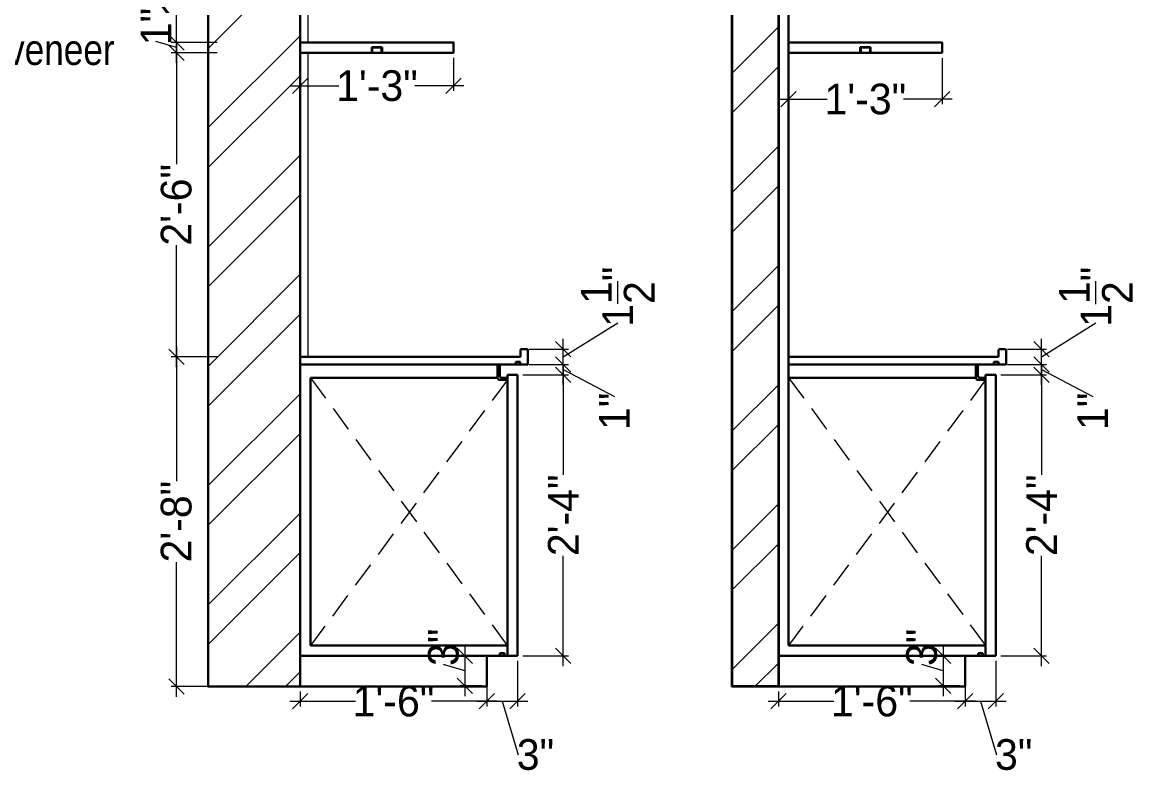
# Model space of a CAD drawing. Header units: millimetres. Extents: x 56222 to 3066687, y -650199 to -121287.
# Drawn here: x 141232.8 to 141341.4, y -185322.5 to -185248.9 of the extents above; entities that cross this region are included whole.
import ezdxf
from ezdxf import colors
from ezdxf.entities.mleader import LeaderData, LeaderLine
from ezdxf.math import Vec2, Vec3

# ---------------------------------------------------------------- set-up
doc = ezdxf.new("R2010")
doc.units = ezdxf.units.MM
doc.header["$MEASUREMENT"] = 0
doc.header["$PDMODE"] = 35
doc.linetypes.add('DASHED', pattern=[0.75, 0.5, -0.25])
doc.linetypes.add('DASHED2', pattern=[0.375, 0.25, -0.125])
doc.layers.get('Defpoints').update_dxf_attribs({"color": 220})
for name, color, linetype, lineweight in [('FIRST FLOOR ( DW_RAIL )', 7, 'Continuous', 9), ('FURNITURE', 32, 'Continuous', 9), ('furniture dimensions', 1, 'DASHED', 0), ('hatch-wall', 8, 'Continuous', 9), ('Labelling', 1, 'Continuous', 25), ('Text', 7, 'Continuous', 15), ('wall', 7, 'Continuous', 30), ('XX~SLAB ( BEAM )~ ( DIM )', 7, 'Continuous', 9)]:
    doc.layers.add(name, color=color, linetype=linetype, lineweight=lineweight)
doc.layers.add('hatch', color=250, linetype='Continuous', lineweight=9, transparency=0.5)
doc.styles.add('century g', font='GOTHIC.TTF')
doc.styles.add('style4', font='ARIALN.TTF')
doc.dimstyles.new('Archana', dxfattribs={"dimtxt": 2, "dimasz": 0.75, "dimexe": 0.5, "dimexo": 0.5, "dimgap": 0, "dimtad": 0, "dimzin": 0, "dimdsep": 46, "dimlunit": 4, "dimtxsty": 'century g', "dimblk": 'OBLIQUE', "dimcen": 0, "dimdle": 1, "dimclrd": 256, "dimclre": 256, "dimclrt": 256, "dimadec": 0, "dimazin": 0, "dimtfac": 1, "dimtofl": 0, "dimtmove": 1, "dimatfit": 3, "dimfxl": 1, "dimfxlon": 1, "dimtolj": 1, "dimtzin": 0, "dimlwd": -1, "dimlwe": -1, "dimarcsym": 0})

# ---------------------------------------------------------------- blocks, each defined once
blk = doc.blocks.new('_Oblique')
at = {"layer": 'wall', "color": 0, "lineweight": -2}
blk.add_line((-0.5, -0.5), (0.5, 0.5), dxfattribs=at)
blk = doc.blocks.new('*D445')
at = {"layer": 'Defpoints', "color": 0, "linetype": 'Continuous', "lineweight": 30, "transparency": 16777216}
for p in [(141281.21, -185283.34, 0.13), (141285.68, -185283.34), (141281.21, -185310.84, 0.13)]:
    blk.add_point(p, dxfattribs=at)
at = {"layer": 'furniture dimensions', "color": 5, "linetype": 'Continuous', "transparency": 16777216}
for p, q in [((141285.68, -185282.34), (141285.68, -185293.14)), ((141281.71, -185283.34), (141286.18, -185283.34)), ((141285.68, -185311.84), (141285.68, -185301.05))]:
    blk.add_line(p, q, dxfattribs=at)
at = {"layer": 'furniture dimensions', "color": 5, "linetype": 'ByBlock', "transparency": 16777216}
blk.add_line((141281.71, -185310.84), (141286.18, -185310.84), dxfattribs=at)
at = {"layer": 'furniture dimensions', "color": 5, "linetype": 'Continuous', "transparency": 16777216, "xscale": 1.5, "yscale": 1.5, "zscale": 1.5}
for p, rotation in [((141285.68, -185283.34), 90), ((141285.68, -185310.84), 270)]:
    blk.add_blockref('_Oblique', p, dxfattribs=dict(at, rotation=rotation))
at = {"layer": 'furniture dimensions', "linetype": 'Continuous', "lineweight": 0, "transparency": 16777216, "insert": (141285.68, -185297.09), "char_height": 3, "attachment_point": 5, "rotation": 90, "style": 'century g'}
blk.add_mtext('\\A1;2\'-4"', dxfattribs=at)
blk = doc.blocks.new('*D446')
at = {"layer": 'Defpoints', "color": 0, "linetype": 'Continuous', "lineweight": 30, "transparency": 16777216}
for p in [(141281.85, -185282.34, 0.13), (141285.68, -185282.34), (141281.21, -185283.34, 0.13)]:
    blk.add_point(p, dxfattribs=at)
at = {"layer": 'furniture dimensions', "color": 5, "linetype": 'Continuous', "transparency": 16777216}
for p, q in [((141282.35, -185282.34), (141286.18, -185282.34)), ((141285.68, -185284.34), (141285.68, -185281.34)), ((141285.68, -185282.84), (141290.68, -185285.47))]:
    blk.add_line(p, q, dxfattribs=at)
at = {"layer": 'furniture dimensions', "color": 5, "linetype": 'ByBlock', "transparency": 16777216}
blk.add_line((141281.71, -185283.34), (141286.18, -185283.34), dxfattribs=at)
at = {"layer": 'furniture dimensions', "color": 5, "linetype": 'Continuous', "transparency": 16777216, "xscale": 1.5, "yscale": 1.5, "zscale": 1.5}
for p, rotation in [((141285.68, -185282.34), 90), ((141285.68, -185283.34), 270)]:
    blk.add_blockref('_Oblique', p, dxfattribs=dict(at, rotation=rotation))
at = {"layer": 'furniture dimensions', "linetype": 'Continuous', "lineweight": 0, "transparency": 16777216, "insert": (141290.68, -185286.92), "char_height": 3, "attachment_point": 5, "rotation": 90, "style": 'century g'}
blk.add_mtext('\\A1;1"', dxfattribs=at)
blk = doc.blocks.new('*D447')
at = {"layer": 'Defpoints', "color": 0, "linetype": 'Continuous', "lineweight": 30, "transparency": 16777216}
for p in [(141281.85, -185280.84, 0.13), (141285.68, -185280.84), (141282.21, -185282.34, 0.13)]:
    blk.add_point(p, dxfattribs=at)
at = {"layer": 'furniture dimensions', "color": 5, "linetype": 'Continuous', "transparency": 16777216}
for p, q in [((141285.68, -185281.59), (141291, -185278.26)), ((141285.68, -185283.34), (141285.68, -185279.84)), ((141282.35, -185280.84), (141286.18, -185280.84))]:
    blk.add_line(p, q, dxfattribs=at)
at = {"layer": 'furniture dimensions', "color": 5, "linetype": 'ByBlock', "transparency": 16777216}
blk.add_line((141282.71, -185282.34), (141286.18, -185282.34), dxfattribs=at)
at = {"layer": 'furniture dimensions', "color": 5, "linetype": 'Continuous', "transparency": 16777216, "xscale": 1.5, "yscale": 1.5, "zscale": 1.5}
for p, rotation in [((141285.68, -185280.84), 90), ((141285.68, -185282.34), 270)]:
    blk.add_blockref('_Oblique', p, dxfattribs=dict(at, rotation=rotation))
at = {"layer": 'furniture dimensions', "linetype": 'Continuous', "lineweight": 0, "transparency": 16777216, "insert": (141291, -185275.71), "char_height": 3, "attachment_point": 5, "rotation": 90, "style": 'century g'}
blk.add_mtext('\\A1;1{\\H1x;\\S1/2;}"', dxfattribs=at)
blk = doc.blocks.new('*D448')
at = {"layer": 'Defpoints', "color": 0, "linetype": 'Continuous', "lineweight": 30, "transparency": 16777216}
for p in [(141247.85, -185281.58), (141259.97, -185281.58, 0.13), (141259.96, -185313.84, 0.13)]:
    blk.add_point(p, dxfattribs=at)
at = {"layer": 'furniture dimensions', "color": 5, "linetype": 'Continuous', "transparency": 16777216}
for p, q in [((141247.85, -185280.58), (141247.85, -185293.76)), ((141251.85, -185281.58), (141247.35, -185281.58)), ((141247.85, -185314.84), (141247.85, -185301.67))]:
    blk.add_line(p, q, dxfattribs=at)
at = {"layer": 'furniture dimensions', "color": 5, "linetype": 'ByBlock', "transparency": 16777216}
blk.add_line((141251.85, -185313.84), (141247.35, -185313.84), dxfattribs=at)
at = {"layer": 'furniture dimensions', "color": 5, "linetype": 'Continuous', "transparency": 16777216, "xscale": 1.5, "yscale": 1.5, "zscale": 1.5}
for p, rotation in [((141247.85, -185281.58), 90), ((141247.85, -185313.84), 270)]:
    blk.add_blockref('_Oblique', p, dxfattribs=dict(at, rotation=rotation))
at = {"layer": 'furniture dimensions', "linetype": 'Continuous', "lineweight": 0, "transparency": 16777216, "insert": (141247.85, -185297.71), "char_height": 3, "attachment_point": 5, "rotation": 90, "style": 'century g'}
blk.add_mtext('\\A1;2\'-8"', dxfattribs=at)
blk = doc.blocks.new('*D449')
at = {"layer": 'Defpoints', "color": 0, "linetype": 'Continuous', "lineweight": 30, "transparency": 16777216}
for p in [(141247.85, -185251.84), (141259.96, -185251.84, 0.13), (141259.96, -185281.59, 0.13)]:
    blk.add_point(p, dxfattribs=at)
at = {"layer": 'furniture dimensions', "color": 5, "linetype": 'Continuous', "transparency": 16777216}
for p, q in [((141247.85, -185250.84), (141247.85, -185262.76)), ((141251.85, -185251.84), (141247.35, -185251.84)), ((141247.85, -185282.59), (141247.85, -185270.67))]:
    blk.add_line(p, q, dxfattribs=at)
at = {"layer": 'furniture dimensions', "color": 5, "linetype": 'ByBlock', "transparency": 16777216}
blk.add_line((141251.85, -185281.59), (141247.35, -185281.59), dxfattribs=at)
at = {"layer": 'furniture dimensions', "color": 5, "linetype": 'Continuous', "transparency": 16777216, "xscale": 1.5, "yscale": 1.5, "zscale": 1.5}
for p, rotation in [((141247.85, -185251.84), 90), ((141247.85, -185281.59), 270)]:
    blk.add_blockref('_Oblique', p, dxfattribs=dict(at, rotation=rotation))
at = {"layer": 'furniture dimensions', "linetype": 'Continuous', "lineweight": 0, "transparency": 16777216, "insert": (141247.85, -185266.72), "char_height": 3, "attachment_point": 5, "rotation": 90, "style": 'century g'}
blk.add_mtext('\\A1;2\'-6"', dxfattribs=at)
blk = doc.blocks.new('*D450')
at = {"layer": 'Defpoints', "color": 0, "linetype": 'Continuous', "lineweight": 30, "transparency": 16777216}
for p in [(141247.85, -185250.84), (141259.96, -185250.84, 0.13), (141259.96, -185251.84, 0.13)]:
    blk.add_point(p, dxfattribs=at)
at = {"layer": 'furniture dimensions', "color": 5, "linetype": 'Continuous', "transparency": 16777216}
for p, q in [((141247.85, -185251.34), (141245.85, -185250.74)), ((141251.85, -185250.84), (141247.35, -185250.84)), ((141247.85, -185252.84), (141247.85, -185249.84))]:
    blk.add_line(p, q, dxfattribs=at)
at = {"layer": 'furniture dimensions', "color": 5, "linetype": 'ByBlock', "transparency": 16777216}
blk.add_line((141251.85, -185251.84), (141247.35, -185251.84), dxfattribs=at)
at = {"layer": 'furniture dimensions', "color": 5, "linetype": 'Continuous', "transparency": 16777216, "xscale": 1.5, "yscale": 1.5, "zscale": 1.5}
for p, rotation in [((141247.85, -185250.84), 90), ((141247.85, -185251.84), 270)]:
    blk.add_blockref('_Oblique', p, dxfattribs=dict(at, rotation=rotation))
at = {"layer": 'furniture dimensions', "linetype": 'Continuous', "lineweight": 0, "transparency": 16777216, "insert": (141245.85, -185249.28), "char_height": 3, "attachment_point": 5, "rotation": 90, "style": 'century g'}
blk.add_mtext('\\A1;1"', dxfattribs=at)
blk = doc.blocks.new('*D451')
at = {"layer": 'Defpoints', "color": 0, "linetype": 'Continuous', "lineweight": 30, "transparency": 16777216}
for p in [(141247.85, -185239.97), (141260.71, -185239.97, 0.13), (141260.71, -185250.84, 0.13)]:
    blk.add_point(p, dxfattribs=at)
at = {"layer": 'furniture dimensions', "color": 5, "linetype": 'Continuous', "transparency": 16777216}
for p, q in [((141251.85, -185239.97), (141247.35, -185239.97)), ((141247.85, -185238.97), (141247.85, -185242.79)), ((141247.85, -185251.84), (141247.85, -185248.02))]:
    blk.add_line(p, q, dxfattribs=at)
at = {"layer": 'furniture dimensions', "color": 5, "linetype": 'ByBlock', "transparency": 16777216}
blk.add_line((141251.85, -185250.84), (141247.35, -185250.84), dxfattribs=at)
at = {"layer": 'furniture dimensions', "color": 5, "linetype": 'Continuous', "transparency": 16777216, "xscale": 1.5, "yscale": 1.5, "zscale": 1.5}
for p, rotation in [((141247.85, -185239.97), 90), ((141247.85, -185250.84), 270)]:
    blk.add_blockref('_Oblique', p, dxfattribs=dict(at, rotation=rotation))
at = {"layer": 'furniture dimensions', "linetype": 'Continuous', "lineweight": 0, "transparency": 16777216, "insert": (141247.85, -185245.41), "char_height": 3, "attachment_point": 5, "rotation": 90, "style": 'century g'}
blk.add_mtext('\\A1;11"', dxfattribs=at)
blk = doc.blocks.new('*D457')
at = {"layer": 'Defpoints', "color": 0, "linetype": 'Continuous', "lineweight": 30, "transparency": 16777216}
for p in [(141278.21, -185310.84, 0.13), (141281.21, -185310.84, 0.13), (141281.21, -185315.28)]:
    blk.add_point(p, dxfattribs=at)
at = {"layer": 'furniture dimensions', "color": 5, "linetype": 'ByBlock', "transparency": 16777216}
blk.add_line((141278.21, -185311.34), (141278.21, -185315.78), dxfattribs=at)
at = {"layer": 'furniture dimensions', "color": 5, "linetype": 'Continuous', "transparency": 16777216}
for p, q in [((141281.21, -185311.34), (141281.21, -185315.78)), ((141277.21, -185315.28), (141282.21, -185315.28)), ((141279.71, -185315.28), (141281.28, -185320.51))]:
    blk.add_line(p, q, dxfattribs=at)
at = {"layer": 'furniture dimensions', "color": 5, "linetype": 'Continuous', "transparency": 16777216, "xscale": 1.5, "yscale": 1.5, "zscale": 1.5, "rotation": 180}
blk.add_blockref('_Oblique', (141278.21, -185315.28), dxfattribs=at)
at = {"layer": 'furniture dimensions', "color": 5, "linetype": 'Continuous', "transparency": 16777216, "xscale": 1.5, "yscale": 1.5, "zscale": 1.5}
blk.add_blockref('_Oblique', (141281.21, -185315.28), dxfattribs=at)
at = {"layer": 'furniture dimensions', "linetype": 'Continuous', "lineweight": 0, "transparency": 16777216, "insert": (141282.96, -185320.51), "char_height": 3, "attachment_point": 5, "style": 'century g'}
blk.add_mtext('\\A1;3"', dxfattribs=at)
blk = doc.blocks.new('*D458')
at = {"layer": 'Defpoints', "color": 0, "linetype": 'Continuous', "lineweight": 30, "transparency": 16777216}
for p in [(141278.21, -185310.84, 0.13), (141276.05, -185313.77), (141278.21, -185313.77)]:
    blk.add_point(p, dxfattribs=at)
at = {"layer": 'furniture dimensions', "color": 5, "linetype": 'Continuous', "transparency": 16777216}
for p, q in [((141276.05, -185309.84), (141276.05, -185314.77)), ((141276.05, -185312.31), (141273.97, -185311.69)), ((141277.71, -185313.77), (141275.55, -185313.77))]:
    blk.add_line(p, q, dxfattribs=at)
at = {"layer": 'furniture dimensions', "color": 5, "linetype": 'ByBlock', "transparency": 16777216}
blk.add_line((141277.71, -185310.84), (141275.55, -185310.84), dxfattribs=at)
at = {"layer": 'furniture dimensions', "color": 5, "linetype": 'Continuous', "transparency": 16777216, "xscale": 1.5, "yscale": 1.5, "zscale": 1.5}
for p, rotation in [((141276.05, -185310.84), 90), ((141276.05, -185313.77), 270)]:
    blk.add_blockref('_Oblique', p, dxfattribs=dict(at, rotation=rotation))
at = {"layer": 'furniture dimensions', "linetype": 'Continuous', "lineweight": 0, "transparency": 16777216, "insert": (141273.97, -185310), "char_height": 3, "attachment_point": 5, "rotation": 90, "style": 'century g'}
blk.add_mtext('\\A1;3"', dxfattribs=at)
blk = doc.blocks.new('*D459')
at = {"layer": 'Defpoints', "color": 0, "linetype": 'Continuous', "lineweight": 30, "transparency": 16777216}
for p in [(141259.96, -185313.84, 0.13), (141278.21, -185313.84, 0.13), (141278.21, -185315.28)]:
    blk.add_point(p, dxfattribs=at)
at = {"layer": 'furniture dimensions', "color": 5, "linetype": 'ByBlock', "transparency": 16777216}
blk.add_line((141259.96, -185314.34), (141259.96, -185315.78), dxfattribs=at)
at = {"layer": 'furniture dimensions', "color": 5, "linetype": 'Continuous', "transparency": 16777216}
for p, q in [((141278.21, -185314.34), (141278.21, -185315.78)), ((141258.96, -185315.28), (141265.36, -185315.28)), ((141279.21, -185315.28), (141272.8, -185315.28))]:
    blk.add_line(p, q, dxfattribs=at)
at = {"layer": 'furniture dimensions', "color": 5, "linetype": 'Continuous', "transparency": 16777216, "xscale": 1.5, "yscale": 1.5, "zscale": 1.5, "rotation": 180}
blk.add_blockref('_Oblique', (141259.96, -185315.28), dxfattribs=at)
at = {"layer": 'furniture dimensions', "color": 5, "linetype": 'Continuous', "transparency": 16777216, "xscale": 1.5, "yscale": 1.5, "zscale": 1.5}
blk.add_blockref('_Oblique', (141278.21, -185315.28), dxfattribs=at)
at = {"layer": 'furniture dimensions', "linetype": 'Continuous', "lineweight": 0, "transparency": 16777216, "insert": (141269.08, -185315.28), "char_height": 3, "attachment_point": 5, "style": 'century g'}
blk.add_mtext('\\A1;1\'-6"', dxfattribs=at)
blk = doc.blocks.new('*D473')
at = {"layer": 'Defpoints', "color": 0, "linetype": 'Continuous', "lineweight": 30, "transparency": 16777216}
for p in [(141327.96, -185283.34, 0.13), (141332.43, -185283.34), (141327.96, -185310.84, 0.13)]:
    blk.add_point(p, dxfattribs=at)
at = {"layer": 'furniture dimensions', "color": 5, "linetype": 'Continuous', "transparency": 16777216}
for p, q in [((141332.43, -185282.34), (141332.43, -185293.14)), ((141328.46, -185283.34), (141332.93, -185283.34)), ((141332.43, -185311.84), (141332.43, -185301.05))]:
    blk.add_line(p, q, dxfattribs=at)
at = {"layer": 'furniture dimensions', "color": 5, "linetype": 'ByBlock', "transparency": 16777216}
blk.add_line((141328.46, -185310.84), (141332.93, -185310.84), dxfattribs=at)
at = {"layer": 'furniture dimensions', "color": 5, "linetype": 'Continuous', "transparency": 16777216, "xscale": 1.5, "yscale": 1.5, "zscale": 1.5}
for p, rotation in [((141332.43, -185283.34), 90), ((141332.43, -185310.84), 270)]:
    blk.add_blockref('_Oblique', p, dxfattribs=dict(at, rotation=rotation))
at = {"layer": 'furniture dimensions', "linetype": 'Continuous', "lineweight": 0, "transparency": 16777216, "insert": (141332.43, -185297.09), "char_height": 3, "attachment_point": 5, "rotation": 90, "style": 'century g'}
blk.add_mtext('\\A1;2\'-4"', dxfattribs=at)
blk = doc.blocks.new('*D474')
at = {"layer": 'Defpoints', "color": 0, "linetype": 'Continuous', "lineweight": 30, "transparency": 16777216}
for p in [(141328.6, -185282.34, 0.13), (141332.43, -185282.34), (141327.96, -185283.34, 0.13)]:
    blk.add_point(p, dxfattribs=at)
at = {"layer": 'furniture dimensions', "color": 5, "linetype": 'Continuous', "transparency": 16777216}
for p, q in [((141329.1, -185282.34), (141332.93, -185282.34)), ((141332.43, -185284.34), (141332.43, -185281.34)), ((141332.43, -185282.84), (141337.43, -185285.47))]:
    blk.add_line(p, q, dxfattribs=at)
at = {"layer": 'furniture dimensions', "color": 5, "linetype": 'ByBlock', "transparency": 16777216}
blk.add_line((141328.46, -185283.34), (141332.93, -185283.34), dxfattribs=at)
at = {"layer": 'furniture dimensions', "color": 5, "linetype": 'Continuous', "transparency": 16777216, "xscale": 1.5, "yscale": 1.5, "zscale": 1.5}
for p, rotation in [((141332.43, -185282.34), 90), ((141332.43, -185283.34), 270)]:
    blk.add_blockref('_Oblique', p, dxfattribs=dict(at, rotation=rotation))
at = {"layer": 'furniture dimensions', "linetype": 'Continuous', "lineweight": 0, "transparency": 16777216, "insert": (141337.43, -185286.92), "char_height": 3, "attachment_point": 5, "rotation": 90, "style": 'century g'}
blk.add_mtext('\\A1;1"', dxfattribs=at)
blk = doc.blocks.new('*D475')
at = {"layer": 'Defpoints', "color": 0, "linetype": 'Continuous', "lineweight": 30, "transparency": 16777216}
for p in [(141328.6, -185280.84, 0.13), (141332.43, -185280.84), (141328.96, -185282.34, 0.13)]:
    blk.add_point(p, dxfattribs=at)
at = {"layer": 'furniture dimensions', "color": 5, "linetype": 'Continuous', "transparency": 16777216}
for p, q in [((141332.43, -185281.59), (141337.75, -185278.26)), ((141332.43, -185283.34), (141332.43, -185279.84)), ((141329.1, -185280.84), (141332.93, -185280.84))]:
    blk.add_line(p, q, dxfattribs=at)
at = {"layer": 'furniture dimensions', "color": 5, "linetype": 'ByBlock', "transparency": 16777216}
blk.add_line((141329.46, -185282.34), (141332.93, -185282.34), dxfattribs=at)
at = {"layer": 'furniture dimensions', "color": 5, "linetype": 'Continuous', "transparency": 16777216, "xscale": 1.5, "yscale": 1.5, "zscale": 1.5}
for p, rotation in [((141332.43, -185280.84), 90), ((141332.43, -185282.34), 270)]:
    blk.add_blockref('_Oblique', p, dxfattribs=dict(at, rotation=rotation))
at = {"layer": 'furniture dimensions', "linetype": 'Continuous', "lineweight": 0, "transparency": 16777216, "insert": (141337.75, -185275.72), "char_height": 3, "attachment_point": 5, "rotation": 90, "style": 'century g'}
blk.add_mtext('\\A1;1{\\H1x;\\S1/2;}"', dxfattribs=at)
blk = doc.blocks.new('*D476')
at = {"layer": 'Defpoints', "color": 0, "linetype": 'Continuous', "lineweight": 30, "transparency": 16777216}
for p in [(141324.96, -185310.84, 0.13), (141327.96, -185310.84, 0.13), (141327.96, -185315.28)]:
    blk.add_point(p, dxfattribs=at)
at = {"layer": 'furniture dimensions', "color": 5, "linetype": 'ByBlock', "transparency": 16777216}
blk.add_line((141324.96, -185311.34), (141324.96, -185315.78), dxfattribs=at)
at = {"layer": 'furniture dimensions', "color": 5, "linetype": 'Continuous', "transparency": 16777216}
for p, q in [((141327.96, -185311.34), (141327.96, -185315.78)), ((141323.96, -185315.28), (141328.96, -185315.28)), ((141326.46, -185315.28), (141328.03, -185320.51))]:
    blk.add_line(p, q, dxfattribs=at)
at = {"layer": 'furniture dimensions', "color": 5, "linetype": 'Continuous', "transparency": 16777216, "xscale": 1.5, "yscale": 1.5, "zscale": 1.5, "rotation": 180}
blk.add_blockref('_Oblique', (141324.96, -185315.28), dxfattribs=at)
at = {"layer": 'furniture dimensions', "color": 5, "linetype": 'Continuous', "transparency": 16777216, "xscale": 1.5, "yscale": 1.5, "zscale": 1.5}
blk.add_blockref('_Oblique', (141327.96, -185315.28), dxfattribs=at)
at = {"layer": 'furniture dimensions', "linetype": 'Continuous', "lineweight": 0, "transparency": 16777216, "insert": (141329.71, -185320.51), "char_height": 3, "attachment_point": 5, "style": 'century g'}
blk.add_mtext('\\A1;3"', dxfattribs=at)
blk = doc.blocks.new('*D477')
at = {"layer": 'Defpoints', "color": 0, "linetype": 'Continuous', "lineweight": 30, "transparency": 16777216}
for p in [(141324.96, -185310.84, 0.13), (141322.8, -185313.77), (141324.96, -185313.77)]:
    blk.add_point(p, dxfattribs=at)
at = {"layer": 'furniture dimensions', "color": 5, "linetype": 'Continuous', "transparency": 16777216}
for p, q in [((141322.8, -185309.84), (141322.8, -185314.77)), ((141322.8, -185312.31), (141320.72, -185311.69)), ((141324.46, -185313.77), (141322.3, -185313.77))]:
    blk.add_line(p, q, dxfattribs=at)
at = {"layer": 'furniture dimensions', "color": 5, "linetype": 'ByBlock', "transparency": 16777216}
blk.add_line((141324.46, -185310.84), (141322.3, -185310.84), dxfattribs=at)
at = {"layer": 'furniture dimensions', "color": 5, "linetype": 'Continuous', "transparency": 16777216, "xscale": 1.5, "yscale": 1.5, "zscale": 1.5}
for p, rotation in [((141322.8, -185310.84), 90), ((141322.8, -185313.77), 270)]:
    blk.add_blockref('_Oblique', p, dxfattribs=dict(at, rotation=rotation))
at = {"layer": 'furniture dimensions', "linetype": 'Continuous', "lineweight": 0, "transparency": 16777216, "insert": (141320.72, -185310.01), "char_height": 3, "attachment_point": 5, "rotation": 90, "style": 'century g'}
blk.add_mtext('\\A1;3"', dxfattribs=at)
blk = doc.blocks.new('*D478')
at = {"layer": 'Defpoints', "color": 0, "linetype": 'Continuous', "lineweight": 30, "transparency": 16777216}
for p in [(141306.71, -185313.84, 0.13), (141324.96, -185313.84, 0.13), (141324.96, -185315.28)]:
    blk.add_point(p, dxfattribs=at)
at = {"layer": 'furniture dimensions', "color": 5, "linetype": 'ByBlock', "transparency": 16777216}
blk.add_line((141306.71, -185314.34), (141306.71, -185315.78), dxfattribs=at)
at = {"layer": 'furniture dimensions', "color": 5, "linetype": 'Continuous', "transparency": 16777216}
for p, q in [((141324.96, -185314.34), (141324.96, -185315.78)), ((141305.71, -185315.28), (141312.12, -185315.28)), ((141325.96, -185315.28), (141319.56, -185315.28))]:
    blk.add_line(p, q, dxfattribs=at)
at = {"layer": 'furniture dimensions', "color": 5, "linetype": 'Continuous', "transparency": 16777216, "xscale": 1.5, "yscale": 1.5, "zscale": 1.5, "rotation": 180}
blk.add_blockref('_Oblique', (141306.71, -185315.28), dxfattribs=at)
at = {"layer": 'furniture dimensions', "color": 5, "linetype": 'Continuous', "transparency": 16777216, "xscale": 1.5, "yscale": 1.5, "zscale": 1.5}
blk.add_blockref('_Oblique', (141324.96, -185315.28), dxfattribs=at)
at = {"layer": 'furniture dimensions', "linetype": 'Continuous', "lineweight": 0, "transparency": 16777216, "insert": (141315.84, -185315.28), "char_height": 3, "attachment_point": 5, "style": 'century g'}
blk.add_mtext('\\A1;1\'-6"', dxfattribs=at)
blk = doc.blocks.new('*D682')
at = {"layer": 'Defpoints', "color": 0, "linetype": 'Continuous', "lineweight": 30, "transparency": 16777216}
for p in [(141307.71, -185251.84, 0.13), (141322.71, -185251.84, 0.13), (141322.71, -185256.39)]:
    blk.add_point(p, dxfattribs=at)
at = {"layer": 'furniture dimensions', "color": 5, "linetype": 'ByBlock', "transparency": 16777216}
blk.add_line((141307.71, -185252.39), (141307.71, -185256.89), dxfattribs=at)
at = {"layer": 'furniture dimensions', "color": 5, "linetype": 'Continuous', "transparency": 16777216}
for p, q in [((141322.71, -185252.39), (141322.71, -185256.89)), ((141306.71, -185256.39), (141311.49, -185256.39)), ((141323.71, -185256.39), (141318.93, -185256.39))]:
    blk.add_line(p, q, dxfattribs=at)
at = {"layer": 'furniture dimensions', "color": 5, "linetype": 'Continuous', "transparency": 16777216, "xscale": 1.5, "yscale": 1.5, "zscale": 1.5, "rotation": 180}
blk.add_blockref('_Oblique', (141307.71, -185256.39), dxfattribs=at)
at = {"layer": 'furniture dimensions', "color": 5, "linetype": 'Continuous', "transparency": 16777216, "xscale": 1.5, "yscale": 1.5, "zscale": 1.5}
blk.add_blockref('_Oblique', (141322.71, -185256.39), dxfattribs=at)
at = {"layer": 'furniture dimensions', "linetype": 'Continuous', "lineweight": 0, "transparency": 16777216, "insert": (141315.21, -185256.39), "char_height": 3, "attachment_point": 5, "style": 'century g'}
blk.add_mtext('\\A1;1\'-3"', dxfattribs=at)
blk = doc.blocks.new('*D683')
at = {"layer": 'Defpoints', "color": 0, "linetype": 'Continuous', "lineweight": 30, "transparency": 16777216}
for p in [(141259.96, -185251.84, 0.13), (141274.96, -185251.84, 0.13), (141274.96, -185255.08)]:
    blk.add_point(p, dxfattribs=at)
at = {"layer": 'furniture dimensions', "color": 5, "linetype": 'ByBlock', "transparency": 16777216}
blk.add_line((141259.96, -185252.34), (141259.96, -185255.58), dxfattribs=at)
at = {"layer": 'furniture dimensions', "color": 5, "linetype": 'Continuous', "transparency": 16777216}
for p, q in [((141274.96, -185252.34), (141274.96, -185255.58)), ((141258.96, -185255.08), (141263.74, -185255.08)), ((141275.96, -185255.08), (141271.18, -185255.08))]:
    blk.add_line(p, q, dxfattribs=at)
at = {"layer": 'furniture dimensions', "color": 5, "linetype": 'Continuous', "transparency": 16777216, "xscale": 1.5, "yscale": 1.5, "zscale": 1.5, "rotation": 180}
blk.add_blockref('_Oblique', (141259.96, -185255.08), dxfattribs=at)
at = {"layer": 'furniture dimensions', "color": 5, "linetype": 'Continuous', "transparency": 16777216, "xscale": 1.5, "yscale": 1.5, "zscale": 1.5}
blk.add_blockref('_Oblique', (141274.96, -185255.08), dxfattribs=at)
at = {"layer": 'furniture dimensions', "linetype": 'Continuous', "lineweight": 0, "transparency": 16777216, "insert": (141267.46, -185255.08), "char_height": 3, "attachment_point": 5, "style": 'century g'}
blk.add_mtext('\\A1;1\'-3"', dxfattribs=at)

msp = doc.modelspace()

# ---------------------------------------------------------------- hatches: boundary and pattern name
at = {"layer": 'hatch-wall', "lineweight": 0}
h = msp.add_hatch(dxfattribs=at)
h.set_pattern_fill('ANSI32', color=256, scale=22)
h.set_pattern_definition([(45, (1127.802, -554.105), (-5.83363094, 5.83363094), []), (45, (1131.691, -554.105), (-5.83363094, 5.83363094), [])])
h.paths.add_polyline_path([(141259.96, -185202.84), (141250.96, -185202.84), (141250.86, -185313.84), (141259.86, -185313.84)])
at = {"layer": 'hatch-wall'}
h = msp.add_hatch(dxfattribs=at)
h.set_pattern_fill('ANSI32', color=256, scale=22)
h.set_pattern_definition([(45, (13085.38, -202129.964), (-5.83363094, 5.83363094), []), (45, (13089.269, -202129.964), (-5.83363094, 5.83363094), [])])
h.paths.add_polyline_path([(141306.71, -185202.84), (141302.19, -185202.84), (141302.19, -185313.84), (141306.71, -185313.84)])

# ---------------------------------------------------------------- linework, layer by layer
at = {"layer": 'FIRST FLOOR ( DW_RAIL )', "lineweight": 0}
for p, q in [((141280.21, -185310.84, 0.13), (141281.21, -185310.84, 0.13)), ((141326.96, -185310.84, 0.13), (141327.96, -185310.84, 0.13))]:
    msp.add_line(p, q, dxfattribs=at)
at = {"layer": 'FURNITURE', "lineweight": 30}
for p, q in [((141306.71, -185206.84, 0.13), (141306.71, -185313.84, 0.13)), ((141307.71, -185309.84, 0.13), (141307.71, -185229.34, 0.13)), ((141267.96, -185251.31, 0.13), (141266.96, -185251.31, 0.13)), ((141266.96, -185251.31, 0.13), (141266.96, -185251.81, 0.13)), ((141267.96, -185251.31, 0.13), (141267.96, -185251.81, 0.13)), ((141315.71, -185251.31, 0.13), (141314.71, -185251.31, 0.13)), ((141314.71, -185251.31, 0.13), (141314.71, -185251.81, 0.13)), ((141315.71, -185251.31, 0.13), (141315.71, -185251.81, 0.13)), ((141281.03, -185282.07, 0.13), (141281.46, -185282.07, 0.13)), ((141281.03, -185282.07, 0.13), (141281.03, -185282.34, 0.13)), ((141281.46, -185282.07, 0.13), (141281.46, -185282.34, 0.13)), ((141327.78, -185282.07, 0.13), (141328.21, -185282.07, 0.13)), ((141327.78, -185282.07, 0.13), (141327.78, -185282.34, 0.13)), ((141328.21, -185282.07, 0.13), (141328.21, -185282.34, 0.13)), ((141279.26, -185283.64, 0.13), (141260.96, -185283.63, 0.13)), ((141326.01, -185283.64, 0.13), (141307.71, -185283.63, 0.13)), ((141279.49, -185310.57, 0.13), (141279.93, -185310.57, 0.13)), ((141279.49, -185310.57, 0.13), (141279.49, -185310.84, 0.13)), ((141279.93, -185310.57, 0.13), (141279.93, -185310.84, 0.13)), ((141326.25, -185310.57, 0.13), (141326.68, -185310.57, 0.13)), ((141326.25, -185310.57, 0.13), (141326.25, -185310.84, 0.13)), ((141326.68, -185310.57, 0.13), (141326.68, -185310.84, 0.13))]:
    msp.add_line(p, q, dxfattribs=at)
at = {"layer": 'FURNITURE'}
msp.add_line((141306.71, -185211.83, 0.13), (141306.71, -185313.84, 0.13), dxfattribs=at)
at = {"layer": 'FURNITURE', "lineweight": 30, "ltscale": 0.4}
for p, q in [((141281.59, -185280.84, 0.13), (141282.11, -185280.84, 0.13)), ((141282.21, -185280.94, 0.13), (141282.21, -185282.34, 0.13)), ((141328.34, -185280.84, 0.13), (141328.86, -185280.84, 0.13)), ((141328.96, -185280.94, 0.13), (141328.96, -185282.34, 0.13)), ((141281.49, -185281.59, 0.13), (141259.96, -185281.58, 0.13)), ((141282.21, -185282.34, 0.13), (141259.96, -185282.34, 0.13)), ((141259.96, -185282.34, 0.13), (141259.96, -185313.84, 0.13)), ((141306.71, -185282.34, 0.13), (141306.71, -185313.84, 0.13)), ((141328.24, -185281.59, 0.13), (141307.71, -185281.58, 0.13)), ((141328.96, -185282.34, 0.13), (141307.71, -185282.34, 0.13)), ((141280.21, -185310.84, 0.13), (141280.21, -185283.34, 0.13)), ((141280.21, -185283.34, 0.13), (141281.21, -185283.34, 0.13)), ((141281.21, -185310.84, 0.13), (141281.21, -185283.34, 0.13)), ((141326.96, -185310.84, 0.13), (141326.96, -185283.34, 0.13)), ((141326.96, -185283.34, 0.13), (141327.96, -185283.34, 0.13)), ((141327.96, -185310.84, 0.13), (141327.96, -185283.34, 0.13)), ((141260.96, -185283.63, 0.13), (141260.96, -185309.84, 0.13)), ((141307.71, -185283.63, 0.13), (141307.71, -185309.84, 0.13)), ((141280.21, -185309.84, 0.13), (141260.96, -185309.84, 0.13)), ((141326.96, -185309.84, 0.13), (141307.71, -185309.84, 0.13)), ((141281.21, -185310.84, 0.13), (141259.96, -185310.84, 0.13)), ((141260.96, -185310.84, 0.13), (141259.96, -185310.84, 0.13)), ((141260.96, -185310.84, 0.13), (141260.96, -185310.84, 0.13)), ((141278.21, -185310.84, 0.13), (141278.21, -185313.84, 0.13)), ((141327.96, -185310.84, 0.13), (141306.71, -185310.84, 0.13)), ((141307.71, -185310.84, 0.13), (141306.71, -185310.84, 0.13)), ((141307.71, -185310.84, 0.13), (141307.71, -185310.84, 0.13)), ((141324.96, -185310.84, 0.13), (141324.96, -185313.84, 0.13)), ((141278.21, -185313.84, 0.13), (141259.96, -185313.84, 0.13)), ((141324.96, -185313.84, 0.13), (141306.71, -185313.84, 0.13))]:
    msp.add_line(p, q, dxfattribs=at)
at = {"layer": 'FURNITURE', "lineweight": 0}
for p, q in [((141281.49, -185281.59, 0.13), (141259.96, -185281.59, 0.13)), ((141282.21, -185281.59, 0.13), (141282.21, -185281.59, 0.13)), ((141328.24, -185281.59, 0.13), (141307.71, -185281.59, 0.13)), ((141328.96, -185281.59, 0.13), (141328.96, -185281.59, 0.13)), ((141279.26, -185283.64, 0.13), (141260.96, -185283.63, 0.13)), ((141326.01, -185283.64, 0.13), (141307.71, -185283.63, 0.13))]:
    msp.add_line(p, q, dxfattribs=at)
at = {"layer": 'FURNITURE', "lineweight": 30, "elevation": 0.13}
for points in [[(141259.96, -185251.84), (141274.96, -185251.84), (141274.96, -185250.84), (141259.96, -185250.84)], [(141307.71, -185251.84), (141322.71, -185251.84), (141322.71, -185250.84), (141307.71, -185250.84)]]:
    msp.add_lwpolyline(points, close=True, dxfattribs=at)
at = {"layer": 'FURNITURE', "color": 3, "lineweight": 30, "elevation": 0.13}
for points in [[(141267.91, -185251.34), (141267.01, -185251.34), (141267.01, -185251.84), (141267.91, -185251.84)], [(141315.67, -185251.34), (141314.76, -185251.34), (141314.76, -185251.84), (141315.67, -185251.84)], [(141281.04, -185282.09), (141281.44, -185282.09), (141281.44, -185282.34), (141281.04, -185282.34)], [(141327.79, -185282.09), (141328.2, -185282.09), (141328.2, -185282.34), (141327.79, -185282.34)], [(141279.51, -185310.59), (141279.91, -185310.59), (141279.91, -185310.84), (141279.51, -185310.84)], [(141326.26, -185310.59), (141326.66, -185310.59), (141326.66, -185310.84), (141326.26, -185310.84)]]:
    msp.add_lwpolyline(points, close=True, dxfattribs=at)
at = {"layer": 'FURNITURE', "lineweight": 30, "ltscale": 0.4, "elevation": 0.13}
for points in [[(141281.49, -185281.59), (141281.49, -185280.94, -0.414214), (141281.59, -185280.84), (141282.11, -185280.84, -0.414214), (141282.21, -185280.94), (141282.21, -185282.34), (141281.49, -185282.34)], [(141328.24, -185281.59), (141328.24, -185280.94, -0.414214), (141328.34, -185280.84), (141328.86, -185280.84, -0.414214), (141328.96, -185280.94), (141328.96, -185282.34), (141328.24, -185282.34)]]:
    msp.add_lwpolyline(points, format="xyb", dxfattribs=at)
for points in [[(141280.21, -185283.64), (141279.66, -185283.64, -0.414214), (141279.46, -185283.44), (141279.46, -185282.34), (141279.26, -185282.34), (141279.26, -185283.64, 0.414214), (141279.46, -185283.84), (141280.21, -185283.84)], [(141326.96, -185283.64), (141326.41, -185283.64, -0.414214), (141326.21, -185283.44), (141326.21, -185282.34), (141326.01, -185282.34), (141326.01, -185283.64, 0.414214), (141326.21, -185283.84), (141326.96, -185283.84)]]:
    msp.add_lwpolyline(points, format="xyb", close=True, dxfattribs=at)
at = {"layer": 'hatch', "lineweight": 35, "transparency": 33554687, "elevation": 0.13}
msp.add_lwpolyline([(141306.71, -185313.84), (141302.19, -185313.84), (141302.19, -185202.84), (141306.71, -185202.84)], close=True, dxfattribs=at)
at = {"layer": 'Labelling', "color": 251, "linetype": 'DASHED2', "lineweight": 0, "ltscale": 10, "true_color": 0x636466}
for p, q in [((141260.96, -185283.63, 0.13), (141280.21, -185309.84, 0.13)), ((141280.21, -185283.84, 0.13), (141260.96, -185309.84, 0.13)), ((141307.71, -185283.63, 0.13), (141326.96, -185309.84, 0.13)), ((141326.96, -185283.84, 0.13), (141307.71, -185309.84, 0.13))]:
    msp.add_line(p, q, dxfattribs=at)
at = {"layer": 'XX~SLAB ( BEAM )~ ( DIM )', "color": 242, "lineweight": 15, "true_color": 0xcd2027}
for p, q in [((141260.71, -185239.97, 0.13), (141260.71, -185250.84, 0.13)), ((141259.96, -185249.87, 0.13), (141259.96, -185282.34, 0.13)), ((141260.71, -185251.84, 0.13), (141260.71, -185281.58, 0.13))]:
    msp.add_line(p, q, dxfattribs=at)
at = {"layer": 'XX~SLAB ( BEAM )~ ( DIM )', "lineweight": 30, "elevation": 0.13}
msp.add_lwpolyline([(141259.96, -185313.84), (141250.96, -185313.84), (141250.96, -185202.84), (141259.96, -185202.84)], close=True, dxfattribs=at)

# ---------------------------------------------------------------- dimensions: what is measured, and where the dimension line sits
at = {"layer": 'furniture dimensions', "color": 5, "linetype": 'Continuous', "lineweight": 0}
for base, p1, p2, picture, middle in [((141247.85, -185239.97), (141260.71, -185250.84, 0.13), (141260.71, -185239.97, 0.13), '*D451', (141247.85, -185245.41)), ((141247.85, -185250.84), (141259.96, -185251.84, 0.13), (141259.96, -185250.84, 0.13), '*D450', (141245.85, -185250.74)), ((141247.85, -185251.84), (141259.96, -185281.59, 0.13), (141259.96, -185251.84, 0.13), '*D449', (141247.85, -185266.72)), ((141247.85, -185281.58), (141259.96, -185313.84, 0.13), (141259.97, -185281.58, 0.13), '*D448', (141247.85, -185297.71)), ((141285.6802, -185283.3415), (141281.2092, -185310.8425, 0.1293), (141281.21, -185283.3415, 0.1293), '*D445', (141285.6802, -185297.092)), ((141332.4335, -185283.3425), (141327.9625, -185310.8435, 0.1293), (141327.9633, -185283.3425, 0.1293), '*D473', (141332.4335, -185297.093)), ((141276.05, -185313.77), (141278.21, -185310.84, 0.13), (141278.21, -185313.77), '*D458', (141273.97, -185311.69)), ((141322.8, -185313.77), (141324.96, -185310.84, 0.13), (141324.96, -185313.77), '*D477', (141320.72, -185311.69))]:
    dim = msp.add_linear_dim(base=base, p1=p1, p2=p2, angle=90, dimstyle='Archana', override={"dimtxt": 3, "dimasz": 1.5, "dimdec": 0, "dimclrd": 5, "dimclre": 5, "dimfxl": 4}, dxfattribs=at)
    dim.commit()
    dim.dimension.update_dxf_attribs({"geometry": picture, "text_midpoint": middle})
for base, p1, p2, picture, middle in [((141274.96, -185255.08), (141259.96, -185251.84, 0.13), (141274.96, -185251.84, 0.13), '*D683', (141267.46, -185255.08)), ((141322.71, -185256.39), (141307.71, -185251.84, 0.13), (141322.71, -185251.84, 0.13), '*D682', (141315.21, -185256.39)), ((141281.21, -185315.28), (141278.21, -185310.84, 0.13), (141281.21, -185310.84, 0.13), '*D457', (141281.28, -185320.51)), ((141327.96, -185315.28), (141324.96, -185310.84, 0.13), (141327.96, -185310.84, 0.13), '*D476', (141328.03, -185320.51)), ((141278.21, -185315.28), (141259.96, -185313.84, 0.13), (141278.21, -185313.84, 0.13), '*D459', (141269.08, -185315.28)), ((141324.96, -185315.28), (141306.71, -185313.84, 0.13), (141324.96, -185313.84, 0.13), '*D478', (141315.84, -185315.28))]:
    dim = msp.add_linear_dim(base=base, p1=p1, p2=p2, dimstyle='Archana', override={"dimtxt": 3, "dimasz": 1.5, "dimdec": 0, "dimclrd": 5, "dimclre": 5, "dimfxl": 4}, dxfattribs=at)
    dim.commit()
    dim.dimension.update_dxf_attribs({"geometry": picture, "text_midpoint": middle})
for base, p1, p2, override, picture, middle in [((141285.68, -185280.84), (141282.21, -185282.34, 0.13), (141281.85, -185280.84, 0.13), {"dimtxt": 3, "dimasz": 1.5, "dimdec": 1, "dimclrd": 5, "dimclre": 5, "dimfxl": 4}, '*D447', (141291, -185278.26)), ((141332.43, -185280.84), (141328.96, -185282.34, 0.13), (141328.6, -185280.84, 0.13), {"dimtxt": 3, "dimasz": 1.5, "dimdec": 1, "dimclrd": 5, "dimclre": 5, "dimfxl": 4}, '*D475', (141337.75, -185278.26)), ((141285.68, -185282.34), (141281.21, -185283.34, 0.13), (141281.85, -185282.34, 0.13), {"dimtxt": 3, "dimasz": 1.5, "dimdec": 0, "dimclrd": 5, "dimclre": 5, "dimfxl": 4}, '*D446', (141290.68, -185285.47)), ((141332.43, -185282.34), (141327.96, -185283.34, 0.13), (141328.6, -185282.34, 0.13), {"dimtxt": 3, "dimasz": 1.5, "dimdec": 0, "dimclrd": 5, "dimclre": 5, "dimfxl": 4}, '*D474', (141337.43, -185285.47))]:
    dim = msp.add_linear_dim(base=base, p1=p1, p2=p2, angle=90, dimstyle='Archana', override=override, dxfattribs=at)
    dim.commit()
    dim.dimension.update_dxf_attribs({"geometry": picture, "text_midpoint": middle, "dimtype": 160})

# ---------------------------------------------------------------- leaders
at = {"layer": 'Text', "color": 1, "lineweight": 0, "ltscale": 20}
ml = msp.add_multileader_mtext('Standard', dxfattribs=at)
ml.set_content('Groove in veneer', color=1, style='style4')
ml.set_leader_properties()
ml.build(insert=Vec2(0, 0))
ml.multileader.update_dxf_attribs({"dogleg_length": 2.02, "arrow_head_size": 2})
ctx = ml.context
ctx.base_point, ctx.char_height, ctx.arrow_head_size, ctx.landing_gap_size, ctx.plane_origin = Vec3(141215.05, -185251.57, 0.13), 3, 2, 0.4, Vec3(141148.01, -185251.57, 0.13)
notes = []
notes.append((ctx, [(0, (1, 1, 0), (141213.02, -185251.57, 0.13), (1, 0), 2.02, [(0, [(141187.37, -185251.57, 0.13)], 0, [])])]))
ctx.mtext.insert = Vec3(141215.45, -185250.04, 0.13)
for ctx, leaders in notes:
    for number, flags, end, landing, length, lines in leaders:
        leader = LeaderData()
        leader.index, (leader.has_last_leader_line, leader.has_dogleg_vector, leader.attachment_direction) = number, flags
        leader.last_leader_point, leader.dogleg_vector, leader.dogleg_length = Vec3(end), Vec3(landing), length
        for number, points, colour, breaks in lines:
            line = LeaderLine()
            line.index, line.vertices, line.color, line.breaks = number, Vec3.list(points), colors.encode_raw_color(colour), breaks
            leader.lines.append(line)
        ctx.leaders.append(leader)

doc.saveas('drawing.dxf')
